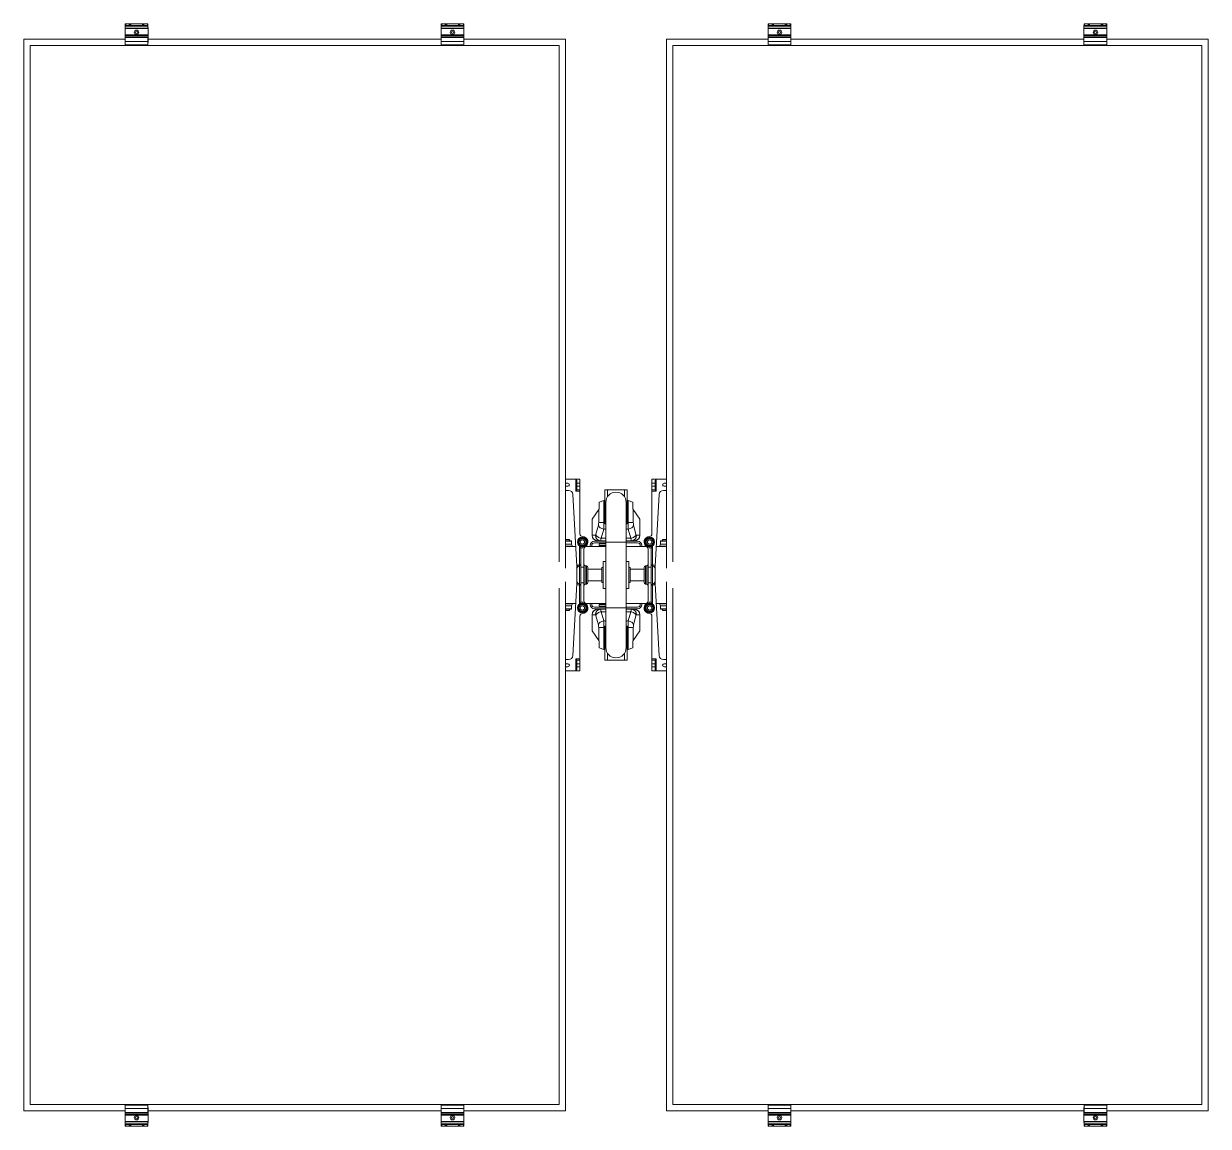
# Model space of a CAD drawing. Header units: feet. Extents: x -17 to 646, y -41 to 598.
# Drawn here: x 478.8 to 487.41, y 552.7 to 560.72 of the extents above; entities that cross this region are included whole.
import ezdxf

# ---------------------------------------------------------------- set-up
doc = ezdxf.new("R2010")
doc.units = ezdxf.units.FT
doc.header["$MEASUREMENT"] = 0

msp = doc.modelspace()

# ---------------------------------------------------------------- linework, layer by layer
at = {"color": 7, "linetype": 'Continuous', "lineweight": 15}
for p, q in [((479.53876, 560.56518), (479.53876, 560.70777)), ((479.70444, 560.70777), (479.53876, 560.70777)), ((479.70444, 560.70252), (479.53876, 560.70252)), ((479.70444, 560.68645), (479.53876, 560.68645)), ((479.53876, 560.68409), (479.70444, 560.68409)), ((479.54007, 560.72014), (479.54007, 560.70777)), ((479.70411, 560.72014), (479.54007, 560.72014)), ((479.57232, 560.70777), (479.57232, 560.72014)), ((479.67186, 560.70777), (479.67186, 560.72014)), ((479.70411, 560.70777), (479.70411, 560.72014)), ((479.70444, 560.68409), (479.70444, 560.70777)), ((479.70542, 560.69219), (479.70444, 560.69219)), ((479.70542, 560.5828), (479.70542, 560.69219)), ((481.83522, 560.56518), (481.83522, 560.70777)), ((482.0009, 560.70777), (481.83522, 560.70777)), ((482.0009, 560.70252), (481.83522, 560.70252)), ((482.0009, 560.68645), (481.83522, 560.68645)), ((481.83522, 560.68409), (482.0009, 560.68409)), ((481.83653, 560.72014), (481.83653, 560.70777)), ((482.00057, 560.72014), (481.83653, 560.72014)), ((481.86878, 560.70777), (481.86878, 560.72014)), ((481.96832, 560.70777), (481.96832, 560.72014)), ((482.00057, 560.70777), (482.00057, 560.72014)), ((482.0009, 560.68409), (482.0009, 560.70777)), ((482.00188, 560.69219), (482.0009, 560.69219)), ((482.00188, 560.5828), (482.00188, 560.69219)), ((484.21157, 560.56518), (484.21157, 560.70777)), ((484.37724, 560.70777), (484.21157, 560.70777)), ((484.37724, 560.70252), (484.21157, 560.70252)), ((484.37724, 560.68645), (484.21157, 560.68645)), ((484.21157, 560.68409), (484.37724, 560.68409)), ((484.21288, 560.72014), (484.21288, 560.70777)), ((484.37691, 560.72014), (484.21288, 560.72014)), ((484.24513, 560.70777), (484.24513, 560.72014)), ((484.34466, 560.70777), (484.34466, 560.72014)), ((484.37691, 560.70777), (484.37691, 560.72014)), ((484.37724, 560.68409), (484.37724, 560.70777)), ((484.37822, 560.69219), (484.37724, 560.69219)), ((484.37822, 560.5828), (484.37822, 560.69219)), ((486.50803, 560.56518), (486.50803, 560.70777)), ((486.6737, 560.70777), (486.50803, 560.70777)), ((486.6737, 560.70252), (486.50803, 560.70252)), ((486.6737, 560.68645), (486.50803, 560.68645)), ((486.50803, 560.68409), (486.6737, 560.68409)), ((486.50934, 560.72014), (486.50934, 560.70777)), ((486.67337, 560.72014), (486.50934, 560.72014)), ((486.54159, 560.70777), (486.54159, 560.72014)), ((486.64112, 560.70777), (486.64112, 560.72014)), ((486.67337, 560.70777), (486.67337, 560.72014)), ((486.6737, 560.68409), (486.6737, 560.70777)), ((486.67468, 560.69219), (486.6737, 560.69219)), ((486.67468, 560.5828), (486.67468, 560.69219)), ((479.53876, 560.60732), (478.80193, 560.60732)), ((478.80193, 560.60732), (478.80193, 552.81743)), ((479.70542, 560.63801), (479.53876, 560.63801)), ((479.70542, 560.63366), (479.53876, 560.63366)), ((479.53876, 560.62412), (479.70444, 560.62412)), ((479.53876, 560.62084), (479.70444, 560.62084)), ((479.53876, 560.59131), (479.70444, 560.59131)), ((479.70444, 560.56518), (479.70444, 560.62412)), ((479.70542, 560.5828), (479.70444, 560.5828)), ((481.83522, 560.60732), (479.70542, 560.60732)), ((482.00188, 560.63801), (481.83522, 560.63801)), ((482.00188, 560.63366), (481.83522, 560.63366)), ((481.83522, 560.62412), (482.0009, 560.62412)), ((481.83522, 560.62084), (482.0009, 560.62084)), ((481.83522, 560.59131), (482.0009, 560.59131)), ((482.0009, 560.56518), (482.0009, 560.62412)), ((482.00188, 560.5828), (482.0009, 560.5828)), ((482.73871, 560.60732), (482.00188, 560.60732)), ((482.73871, 556.76239), (482.73871, 560.60732)), ((483.47472, 560.60732), (483.47472, 556.76239)), ((484.21157, 560.60732), (483.47473, 560.60732)), ((483.47473, 560.60732), (483.47473, 556.76239)), ((484.37822, 560.63801), (484.21157, 560.63801)), ((484.37822, 560.63366), (484.21157, 560.63366)), ((484.21157, 560.62412), (484.37724, 560.62412)), ((484.21157, 560.62084), (484.37724, 560.62084)), ((484.21157, 560.59131), (484.37724, 560.59131)), ((484.37724, 560.56518), (484.37724, 560.62412)), ((484.37822, 560.5828), (484.37724, 560.5828)), ((486.50803, 560.60732), (484.37822, 560.60732)), ((486.67468, 560.63801), (486.50803, 560.63801)), ((486.67468, 560.63366), (486.50803, 560.63366)), ((486.50803, 560.62412), (486.6737, 560.62412)), ((486.50803, 560.62084), (486.6737, 560.62084)), ((486.50803, 560.59131), (486.6737, 560.59131)), ((486.6737, 560.56518), (486.6737, 560.62412)), ((486.67468, 560.5828), (486.6737, 560.5828)), ((487.41152, 560.60732), (486.67468, 560.60732)), ((487.41152, 552.81743), (487.41152, 560.60732)), ((478.84786, 560.56139), (482.69279, 560.56139)), ((478.84786, 552.86336), (478.84786, 560.56139)), ((479.53876, 560.5667), (479.70444, 560.5667)), ((479.53876, 560.56531), (479.70444, 560.56531)), ((479.53876, 560.56518), (479.70444, 560.56518)), ((481.83522, 560.5667), (482.0009, 560.5667)), ((481.83522, 560.56531), (482.0009, 560.56531)), ((481.83522, 560.56518), (482.0009, 560.56518)), ((482.69279, 560.56139), (482.69279, 556.80832)), ((483.52064, 556.80832), (483.52064, 560.56139)), ((483.52066, 560.56139), (487.36559, 560.56139)), ((483.52066, 556.80832), (483.52066, 560.56139)), ((484.21157, 560.5667), (484.37724, 560.5667)), ((484.21157, 560.56531), (484.37724, 560.56531)), ((484.21157, 560.56518), (484.37724, 560.56518)), ((486.50803, 560.5667), (486.6737, 560.5667)), ((486.50803, 560.56531), (486.6737, 560.56531)), ((486.50803, 560.56518), (486.6737, 560.56518)), ((487.36559, 560.56139), (487.36559, 552.86336)), ((482.84508, 557.40952), (482.73871, 557.40952)), ((482.81555, 557.32174), (482.81555, 557.40952)), ((482.82212, 557.3357), (482.82212, 557.40131)), ((482.84508, 557.40952), (482.84508, 557.01169)), ((483.47473, 557.40952), (483.36835, 557.40952)), ((483.36835, 557.01169), (483.36835, 557.40952)), ((483.39131, 557.40131), (483.39131, 557.3357)), ((483.39787, 557.40952), (483.39787, 557.32174)), ((482.73871, 557.37999), (482.7565, 557.37999)), ((482.7565, 557.35702), (482.73871, 557.35702)), ((482.761, 557.3275), (482.73871, 557.3275)), ((482.84508, 557.32174), (482.81555, 557.32174)), ((482.82141, 557.33199), (482.84508, 557.33199)), ((482.82212, 557.37875), (482.84508, 557.37875)), ((482.84508, 557.35826), (482.82212, 557.35826)), ((483.0247, 557.33078), (483.18873, 557.33078)), ((483.0247, 557.33078), (483.0247, 557.08619)), ((483.12312, 557.31253), (483.12312, 557.31258)), ((483.18873, 557.33078), (483.18873, 557.08619)), ((483.36835, 557.37875), (483.39131, 557.37875)), ((483.39131, 557.35826), (483.36835, 557.35826)), ((483.36835, 557.33199), (483.39202, 557.33199)), ((483.39787, 557.32174), (483.36835, 557.32174)), ((483.45243, 557.3275), (483.47473, 557.3275)), ((483.45692, 557.37999), (483.47473, 557.37999)), ((483.47473, 557.35702), (483.45692, 557.35702)), ((482.821, 556.77654), (482.79376, 557.29641)), ((482.9853, 557.24113), (483.01939, 557.25329)), ((482.9853, 557.19201), (482.9853, 557.24113)), ((483.01939, 557.25329), (483.0247, 557.25519)), ((483.01939, 557.25329), (483.01939, 557.09444)), ((483.0329, 557.24056), (483.0329, 556.18419)), ((483.18053, 556.18419), (483.18053, 557.24056)), ((483.18873, 557.25519), (483.19404, 557.25329)), ((483.18873, 557.25519), (483.19404, 557.25329)), ((483.19404, 557.09444), (483.19404, 557.25329)), ((483.19404, 557.25329), (483.22813, 557.24113)), ((483.22813, 557.24113), (483.22813, 557.19201)), ((483.39242, 556.77654), (483.41967, 557.29641)), ((482.98116, 557.18826), (482.93398, 557.11834)), ((482.98116, 557.09444), (482.98116, 557.18826)), ((483.23227, 557.18826), (483.23227, 557.09444)), ((483.27945, 557.11834), (483.23227, 557.18826)), ((482.93284, 557.11492), (482.93284, 557.00107)), ((482.93398, 557.11834), (482.93398, 557.00107)), ((482.96136, 557.0081), (482.9791, 557.07522)), ((483.01939, 557.09444), (482.98116, 557.09444)), ((483.01733, 557.0464), (482.99959, 556.97928)), ((483.0329, 557.08473), (483.02497, 557.08473)), ((483.18845, 557.08473), (483.18053, 557.08473)), ((483.19404, 557.09444), (483.23227, 557.09444)), ((483.21384, 556.97928), (483.19609, 557.0464)), ((483.23432, 557.07522), (483.25207, 557.0081)), ((483.27945, 557.11834), (483.27945, 557.00107)), ((483.28059, 557.11492), (483.28059, 557.00107)), ((482.76963, 556.97119), (482.73871, 556.97119)), ((482.78132, 556.96028), (482.73871, 556.96028)), ((482.76963, 556.96028), (482.76963, 556.97119)), ((482.78262, 556.93553), (482.78262, 556.95898)), ((482.93284, 557.00107), (482.95697, 557.00107)), ((483.0329, 556.95843), (482.95088, 556.95843)), ((483.0329, 556.96171), (482.97221, 556.96171)), ((483.00731, 556.96171), (483.00731, 556.95843)), ((483.00732, 556.96171), (483.00732, 556.95843)), ((483.24122, 556.96171), (483.18053, 556.96171)), ((483.26254, 556.95843), (483.18053, 556.95843)), ((483.25646, 557.00107), (483.28059, 557.00107)), ((483.4308, 556.95898), (483.4308, 556.93553)), ((483.47473, 556.96028), (483.4321, 556.96028)), ((483.4438, 556.97119), (483.4438, 556.96028)), ((483.47473, 556.97119), (483.4438, 556.97119)), ((482.78262, 556.93553), (482.73871, 556.93553)), ((482.81345, 556.9207), (482.73871, 556.9207)), ((482.78987, 556.92264), (482.78262, 556.93553)), ((482.84098, 556.78695), (482.84098, 556.91855)), ((482.87565, 556.9091), (482.84805, 556.9091)), ((482.85082, 556.52535), (482.85082, 556.8994)), ((482.87379, 556.90074), (482.87379, 556.52401)), ((482.88479, 556.91855), (482.88322, 556.91755)), ((483.0329, 556.9207), (482.88768, 556.9207)), ((482.91808, 556.92562), (482.91808, 556.9207)), ((482.93054, 556.9207), (482.93054, 556.92627)), ((482.95023, 556.94596), (483.0329, 556.94596)), ((483.0329, 556.93912), (482.98451, 556.93912)), ((483.0329, 556.92803), (482.98451, 556.92803)), ((483.00731, 556.94596), (483.00731, 556.93912)), ((483.00732, 556.94596), (483.00732, 556.93912)), ((483.18053, 556.94596), (483.2632, 556.94596)), ((483.32575, 556.9207), (483.18053, 556.9207)), ((483.28288, 556.92627), (483.28288, 556.9207)), ((483.29535, 556.9207), (483.29535, 556.92562)), ((483.3302, 556.91755), (483.32864, 556.91855)), ((483.3302, 556.91755), (483.32864, 556.91855)), ((483.36537, 556.9091), (483.33778, 556.9091)), ((483.33964, 556.52401), (483.33964, 556.90074)), ((483.3626, 556.8994), (483.3626, 556.52535)), ((483.37245, 556.91855), (483.37245, 556.78695)), ((483.47473, 556.9207), (483.39998, 556.9207)), ((483.4308, 556.93553), (483.42355, 556.92264)), ((483.4308, 556.93553), (483.42355, 556.92264)), ((483.47473, 556.93553), (483.4308, 556.93553)), ((483.0329, 556.8108), (483.01321, 556.8108)), ((483.01321, 556.8108), (483.01321, 556.61396)), ((483.20021, 556.8108), (483.18053, 556.8108)), ((483.20021, 556.8108), (483.20021, 556.61396)), ((482.82212, 556.75485), (482.82209, 556.75571)), ((482.82212, 556.66947), (482.82212, 556.75528)), ((482.85082, 556.76911), (482.87379, 556.76911)), ((482.89265, 556.77799), (482.88363, 556.77799)), ((482.90249, 556.76815), (482.90249, 556.6566)), ((483.00337, 556.75404), (482.90249, 556.75404)), ((483.01321, 556.76651), (483.00337, 556.76651)), ((483.00337, 556.76651), (483.00337, 556.65824)), ((483.21005, 556.76651), (483.20021, 556.76651)), ((483.21005, 556.76651), (483.21005, 556.65824)), ((483.31093, 556.75404), (483.21005, 556.75404)), ((483.31093, 556.6566), (483.31093, 556.76815)), ((483.3298, 556.77799), (483.32078, 556.77799)), ((483.3626, 556.76911), (483.33964, 556.76911)), ((483.39131, 556.75528), (483.39131, 556.66947)), ((482.69279, 556.61643), (482.69279, 552.86336)), ((482.73871, 552.81743), (482.73871, 556.66236)), ((482.821, 556.64821), (482.79376, 556.12834)), ((482.84098, 556.5062), (482.84098, 556.6378)), ((482.85082, 556.65565), (482.87379, 556.65565)), ((482.88363, 556.64676), (482.89265, 556.64676)), ((482.90249, 556.67071), (483.00337, 556.67071)), ((483.00337, 556.65824), (483.01321, 556.65824)), ((483.0329, 556.61396), (483.01321, 556.61396)), ((483.20021, 556.61396), (483.18053, 556.61396)), ((483.20021, 556.65824), (483.21005, 556.65824)), ((483.21005, 556.67071), (483.31093, 556.67071)), ((483.32078, 556.64676), (483.3298, 556.64676)), ((483.3626, 556.65565), (483.33964, 556.65565)), ((483.37245, 556.6378), (483.37245, 556.5062)), ((483.39131, 556.6699), (483.39133, 556.66904)), ((483.39242, 556.64821), (483.41967, 556.12834)), ((483.47472, 556.66236), (483.47472, 552.81743)), ((483.47473, 556.66236), (483.47473, 552.81743)), ((483.52064, 552.86336), (483.52064, 556.61643)), ((483.52066, 552.86336), (483.52066, 556.61643)), ((482.73871, 556.50405), (482.81345, 556.50405)), ((482.73871, 556.48922), (482.78262, 556.48922)), ((482.73871, 556.46447), (482.78132, 556.46447)), ((482.73871, 556.45356), (482.76963, 556.45356)), ((482.76963, 556.45356), (482.76963, 556.46447)), ((482.78262, 556.48922), (482.78987, 556.50211)), ((482.78262, 556.46577), (482.78262, 556.48922)), ((482.84805, 556.51565), (482.87565, 556.51565)), ((482.88322, 556.5072), (482.88479, 556.5062)), ((482.88768, 556.50405), (483.0329, 556.50405)), ((482.91808, 556.50405), (482.91808, 556.49913)), ((482.93054, 556.49848), (482.93054, 556.50405)), ((483.0329, 556.47879), (482.95023, 556.47879)), ((482.95088, 556.46633), (483.0329, 556.46633)), ((482.97221, 556.46305), (483.0329, 556.46305)), ((482.98451, 556.49672), (483.0329, 556.49672)), ((482.98451, 556.48563), (483.0329, 556.48563)), ((482.99959, 556.44548), (483.01733, 556.37835)), ((483.00731, 556.48563), (483.00731, 556.47879)), ((483.00731, 556.46633), (483.00731, 556.46305)), ((483.00732, 556.48563), (483.00732, 556.47879)), ((483.00732, 556.46633), (483.00732, 556.46305)), ((483.18053, 556.50405), (483.32575, 556.50405)), ((483.2632, 556.47879), (483.18053, 556.47879)), ((483.18053, 556.46633), (483.26254, 556.46633)), ((483.18053, 556.46305), (483.24122, 556.46305)), ((483.19609, 556.37835), (483.21384, 556.44548)), ((483.28288, 556.50405), (483.28288, 556.49848)), ((483.29535, 556.49913), (483.29535, 556.50405)), ((483.32864, 556.5062), (483.3302, 556.5072)), ((483.32864, 556.5062), (483.3302, 556.5072)), ((483.33778, 556.51565), (483.36537, 556.51565)), ((483.39998, 556.50405), (483.47473, 556.50405)), ((483.42355, 556.50211), (483.4308, 556.48922)), ((483.4308, 556.48922), (483.4308, 556.46577)), ((483.4308, 556.48922), (483.47473, 556.48922)), ((483.4321, 556.46447), (483.47473, 556.46447)), ((483.4438, 556.46447), (483.4438, 556.45356)), ((483.4438, 556.45356), (483.47473, 556.45356)), ((482.84508, 556.41307), (482.84508, 556.01524)), ((482.95697, 556.42368), (482.93284, 556.42368)), ((482.93284, 556.30983), (482.93284, 556.42368)), ((482.93398, 556.30641), (482.93398, 556.42368)), ((482.9791, 556.34953), (482.96136, 556.41665)), ((483.25207, 556.41665), (483.23432, 556.34953)), ((483.28059, 556.42368), (483.25646, 556.42368)), ((483.27945, 556.30641), (483.27945, 556.42368)), ((483.28059, 556.30983), (483.28059, 556.42368)), ((483.36835, 556.01524), (483.36835, 556.41307)), ((482.93398, 556.30641), (482.98116, 556.23649)), ((482.98116, 556.23649), (482.98116, 556.33031)), ((483.01939, 556.33031), (482.98116, 556.33031)), ((483.01939, 556.33031), (483.01939, 556.17146)), ((483.0247, 556.09397), (483.0247, 556.33856)), ((483.02497, 556.34002), (483.0329, 556.34002)), ((483.18053, 556.34002), (483.18845, 556.34002)), ((483.18873, 556.09397), (483.18873, 556.33856)), ((483.19404, 556.17146), (483.19404, 556.33031)), ((483.19404, 556.33031), (483.23227, 556.33031)), ((483.23227, 556.33031), (483.23227, 556.23649)), ((483.23227, 556.23649), (483.27945, 556.30641)), ((482.9853, 556.18362), (482.9853, 556.23274)), ((483.01939, 556.17146), (482.9853, 556.18362)), ((483.22813, 556.18362), (483.19404, 556.17146)), ((483.22813, 556.23274), (483.22813, 556.18362)), ((482.761, 556.09725), (482.73871, 556.09725)), ((482.81555, 556.01524), (482.81555, 556.10301)), ((482.81555, 556.10301), (482.84508, 556.10301)), ((483.0247, 556.16957), (483.01939, 556.17146)), ((483.0247, 556.16957), (483.01939, 556.17146)), ((483.18873, 556.09397), (483.0247, 556.09397)), ((483.09031, 556.11222), (483.09031, 556.11217)), ((483.19404, 556.17146), (483.18873, 556.16957)), ((483.19404, 556.17146), (483.18873, 556.16957)), ((483.36835, 556.10301), (483.39787, 556.10301)), ((483.39787, 556.10301), (483.39787, 556.01524)), ((483.45243, 556.09725), (483.47473, 556.09725)), ((482.73871, 556.06773), (482.7565, 556.06773)), ((482.7565, 556.04476), (482.73871, 556.04476)), ((482.84508, 556.01524), (482.73871, 556.01524)), ((482.84508, 556.09276), (482.82141, 556.09276)), ((482.82212, 556.02344), (482.82212, 556.08905)), ((482.82212, 556.06649), (482.84508, 556.06649)), ((482.84508, 556.046), (482.82212, 556.046)), ((483.39202, 556.09276), (483.36835, 556.09276)), ((483.36835, 556.06649), (483.39131, 556.06649)), ((483.39131, 556.046), (483.36835, 556.046)), ((483.47473, 556.01524), (483.36835, 556.01524)), ((483.39131, 556.08905), (483.39131, 556.02344)), ((483.45692, 556.06773), (483.47473, 556.06773)), ((483.47473, 556.04476), (483.45692, 556.04476)), ((482.69279, 552.86336), (478.84786, 552.86336)), ((479.53876, 552.84195), (479.53925, 552.84195)), ((479.53876, 552.84195), (479.53876, 552.73256)), ((479.70493, 552.85957), (479.53925, 552.85957)), ((479.53925, 552.85957), (479.53925, 552.80064)), ((479.70493, 552.85944), (479.53925, 552.85944)), ((479.70493, 552.85805), (479.53925, 552.85805)), ((479.70493, 552.83344), (479.53925, 552.83344)), ((479.70493, 552.85957), (479.70493, 552.80064)), ((479.70493, 552.84195), (479.70542, 552.84195)), ((479.70542, 552.84195), (479.70542, 552.73256)), ((481.83522, 552.84195), (481.83571, 552.84195)), ((481.83522, 552.84195), (481.83522, 552.73256)), ((482.00139, 552.85957), (481.83571, 552.85957)), ((481.83571, 552.85957), (481.83571, 552.80064)), ((482.00139, 552.85944), (481.83571, 552.85944)), ((482.00139, 552.85805), (481.83571, 552.85805)), ((482.00139, 552.83344), (481.83571, 552.83344)), ((482.00139, 552.85957), (482.00139, 552.80064)), ((482.00139, 552.84195), (482.00188, 552.84195)), ((482.00188, 552.84195), (482.00188, 552.73256)), ((487.36559, 552.86336), (483.52066, 552.86336)), ((484.21157, 552.84195), (484.21206, 552.84195)), ((484.21157, 552.84195), (484.21157, 552.73256)), ((484.37773, 552.85957), (484.21206, 552.85957)), ((484.21206, 552.85957), (484.21206, 552.80064)), ((484.37773, 552.85944), (484.21206, 552.85944)), ((484.37773, 552.85805), (484.21206, 552.85805)), ((484.37773, 552.83344), (484.21206, 552.83344)), ((484.37773, 552.85957), (484.37773, 552.80064)), ((484.37773, 552.84195), (484.37822, 552.84195)), ((484.37822, 552.84195), (484.37822, 552.73256)), ((486.50803, 552.84195), (486.50852, 552.84195)), ((486.50803, 552.84195), (486.50803, 552.73256)), ((486.67419, 552.85957), (486.50852, 552.85957)), ((486.50852, 552.85957), (486.50852, 552.80064)), ((486.67419, 552.85944), (486.50852, 552.85944)), ((486.67419, 552.85805), (486.50852, 552.85805)), ((486.67419, 552.83344), (486.50852, 552.83344)), ((486.67419, 552.85957), (486.67419, 552.80064)), ((486.67419, 552.84195), (486.67468, 552.84195)), ((486.67468, 552.84195), (486.67468, 552.73256)), ((478.80193, 552.81743), (479.53876, 552.81743)), ((479.53876, 552.79109), (479.70542, 552.79109)), ((479.53876, 552.78674), (479.70542, 552.78674)), ((479.70493, 552.80392), (479.53925, 552.80392)), ((479.70493, 552.80064), (479.53925, 552.80064)), ((479.70493, 552.74067), (479.53925, 552.74067)), ((479.53925, 552.74067), (479.53925, 552.71698)), ((479.53925, 552.7383), (479.70493, 552.7383)), ((479.70493, 552.74067), (479.70493, 552.71698)), ((479.70542, 552.81743), (481.83522, 552.81743)), ((481.83522, 552.79109), (482.00188, 552.79109)), ((481.83522, 552.78674), (482.00188, 552.78674)), ((482.00139, 552.80392), (481.83571, 552.80392)), ((482.00139, 552.80064), (481.83571, 552.80064)), ((482.00139, 552.74067), (481.83571, 552.74067)), ((481.83571, 552.74067), (481.83571, 552.71698)), ((481.83571, 552.7383), (482.00139, 552.7383)), ((482.00139, 552.74067), (482.00139, 552.71698)), ((482.00188, 552.81743), (482.73871, 552.81743)), ((483.47473, 552.81743), (484.21157, 552.81743)), ((484.21157, 552.79109), (484.37822, 552.79109)), ((484.21157, 552.78674), (484.37822, 552.78674)), ((484.37773, 552.80392), (484.21206, 552.80392)), ((484.37773, 552.80064), (484.21206, 552.80064)), ((484.37773, 552.74067), (484.21206, 552.74067)), ((484.21206, 552.74067), (484.21206, 552.71698)), ((484.21206, 552.7383), (484.37773, 552.7383)), ((484.37773, 552.74067), (484.37773, 552.71698)), ((484.37822, 552.81743), (486.50803, 552.81743)), ((486.50803, 552.79109), (486.67468, 552.79109)), ((486.50803, 552.78674), (486.67468, 552.78674)), ((486.67419, 552.80392), (486.50852, 552.80392)), ((486.67419, 552.80064), (486.50852, 552.80064)), ((486.67419, 552.74067), (486.50852, 552.74067)), ((486.50852, 552.74067), (486.50852, 552.71698)), ((486.50852, 552.7383), (486.67419, 552.7383)), ((486.67419, 552.74067), (486.67419, 552.71698)), ((486.67468, 552.81743), (487.41152, 552.81743)), ((479.53876, 552.73256), (479.53925, 552.73256)), ((479.53925, 552.72223), (479.70493, 552.72223)), ((479.53925, 552.71698), (479.70493, 552.71698)), ((479.54007, 552.71698), (479.54007, 552.70461)), ((479.70411, 552.70461), (479.54007, 552.70461)), ((479.57232, 552.70461), (479.57232, 552.71698)), ((479.67186, 552.70461), (479.67186, 552.71698)), ((479.70411, 552.70461), (479.70411, 552.71698)), ((479.70493, 552.73256), (479.70542, 552.73256)), ((481.83522, 552.73256), (481.83571, 552.73256)), ((481.83571, 552.72223), (482.00139, 552.72223)), ((481.83571, 552.71698), (482.00139, 552.71698)), ((481.83653, 552.71698), (481.83653, 552.70461)), ((482.00057, 552.70461), (481.83653, 552.70461)), ((481.86878, 552.70461), (481.86878, 552.71698)), ((481.96832, 552.70461), (481.96832, 552.71698)), ((482.00057, 552.70461), (482.00057, 552.71698)), ((482.00139, 552.73256), (482.00188, 552.73256)), ((484.21157, 552.73256), (484.21206, 552.73256)), ((484.21206, 552.72223), (484.37773, 552.72223)), ((484.21206, 552.71698), (484.37773, 552.71698)), ((484.21288, 552.71698), (484.21288, 552.70461)), ((484.37691, 552.70461), (484.21288, 552.70461)), ((484.24513, 552.70461), (484.24513, 552.71698)), ((484.34466, 552.70461), (484.34466, 552.71698)), ((484.37691, 552.70461), (484.37691, 552.71698)), ((484.37773, 552.73256), (484.37822, 552.73256)), ((486.50803, 552.73256), (486.50852, 552.73256)), ((486.50852, 552.72223), (486.67419, 552.72223)), ((486.50852, 552.71698), (486.67419, 552.71698)), ((486.50934, 552.71698), (486.50934, 552.70461)), ((486.67337, 552.70461), (486.50934, 552.70461)), ((486.54159, 552.70461), (486.54159, 552.71698)), ((486.64112, 552.70461), (486.64112, 552.71698)), ((486.67337, 552.70461), (486.67337, 552.71698)), ((486.67419, 552.73256), (486.67468, 552.73256))]:
    msp.add_line(p, q, dxfattribs=at)
at = {"color": 8, "linetype": 'Continuous', "lineweight": 15}
for p, q in [((479.54326, 560.70777), (479.54326, 560.72014)), ((479.56806, 560.70777), (479.56806, 560.72014)), ((479.57977, 560.70777), (479.57977, 560.72014)), ((479.66441, 560.70777), (479.66441, 560.72014)), ((479.67612, 560.70777), (479.67612, 560.72014)), ((479.70093, 560.70777), (479.70093, 560.72014)), ((481.83972, 560.70777), (481.83972, 560.72014)), ((481.86452, 560.70777), (481.86452, 560.72014)), ((481.87623, 560.70777), (481.87623, 560.72014)), ((481.96087, 560.70777), (481.96087, 560.72014)), ((481.97258, 560.70777), (481.97258, 560.72014)), ((481.99738, 560.70777), (481.99738, 560.72014)), ((484.21606, 560.70777), (484.21606, 560.72014)), ((484.24086, 560.70777), (484.24086, 560.72014)), ((484.25257, 560.70777), (484.25257, 560.72014)), ((484.33721, 560.70777), (484.33721, 560.72014)), ((484.34893, 560.70777), (484.34893, 560.72014)), ((484.37373, 560.70777), (484.37373, 560.72014)), ((486.51252, 560.70777), (486.51252, 560.72014)), ((486.53732, 560.70777), (486.53732, 560.72014)), ((486.54903, 560.70777), (486.54903, 560.72014)), ((486.63367, 560.70777), (486.63367, 560.72014)), ((486.64539, 560.70777), (486.64539, 560.72014)), ((486.67019, 560.70777), (486.67019, 560.72014)), ((479.70542, 560.60659), (479.70444, 560.60659)), ((482.00188, 560.60659), (482.0009, 560.60659)), ((484.37822, 560.60659), (484.37724, 560.60659)), ((486.67468, 560.60659), (486.6737, 560.60659)), ((483.04438, 557.33078), (483.04438, 557.2801)), ((483.16905, 557.33078), (483.16905, 557.2801)), ((483.0329, 557.0464), (483.01733, 557.0464)), ((483.01939, 557.09444), (483.0247, 557.09444)), ((483.19609, 557.0464), (483.18053, 557.0464)), ((483.18873, 557.09444), (483.19404, 557.09444)), ((482.78262, 556.95898), (482.73871, 556.95898)), ((482.99959, 556.97928), (483.0329, 556.97928)), ((483.18053, 556.97928), (483.21384, 556.97928)), ((483.47473, 556.95898), (483.4308, 556.95898)), ((482.78987, 556.92264), (482.73871, 556.92264)), ((482.84098, 556.91855), (482.85123, 556.91855)), ((482.87338, 556.91855), (482.88479, 556.91855)), ((483.0329, 556.95022), (483.18053, 556.95022)), ((483.32864, 556.91855), (483.34005, 556.91855)), ((483.3622, 556.91855), (483.37245, 556.91855)), ((483.47473, 556.92264), (483.42355, 556.92264)), ((482.84211, 556.77805), (482.84098, 556.78695)), ((482.85078, 556.78695), (482.84098, 556.78695)), ((483.37245, 556.78695), (483.36264, 556.78695)), ((483.37245, 556.78695), (483.37131, 556.77805)), ((482.84221, 556.77807), (482.84221, 556.64669)), ((482.88363, 556.77799), (482.88363, 556.64676)), ((482.89265, 556.64676), (482.89265, 556.77799)), ((483.32078, 556.77799), (483.32078, 556.64676)), ((483.3298, 556.64676), (483.3298, 556.77799)), ((483.37122, 556.64669), (483.37122, 556.77807)), ((482.84098, 556.6378), (482.84211, 556.6467)), ((482.84098, 556.6378), (482.85078, 556.6378)), ((483.36264, 556.6378), (483.37245, 556.6378)), ((483.37131, 556.6467), (483.37245, 556.6378)), ((482.73871, 556.50211), (482.78987, 556.50211)), ((482.73871, 556.46577), (482.78262, 556.46577)), ((482.85123, 556.5062), (482.84098, 556.5062)), ((482.88479, 556.5062), (482.87338, 556.5062)), ((483.0329, 556.44548), (482.99959, 556.44548)), ((483.0329, 556.47453), (483.18053, 556.47453)), ((483.21384, 556.44548), (483.18053, 556.44548)), ((483.34005, 556.5062), (483.32864, 556.5062)), ((483.37245, 556.5062), (483.3622, 556.5062)), ((483.42355, 556.50211), (483.47473, 556.50211)), ((483.4308, 556.46577), (483.47473, 556.46577)), ((483.01733, 556.37835), (483.0329, 556.37835)), ((483.18053, 556.37835), (483.19609, 556.37835)), ((483.0247, 556.33031), (483.01939, 556.33031)), ((483.19404, 556.33031), (483.18873, 556.33031)), ((483.04438, 556.09397), (483.04438, 556.14465)), ((483.16905, 556.09397), (483.16905, 556.14465)), ((479.53876, 552.81816), (479.53925, 552.81816)), ((479.70493, 552.81816), (479.70542, 552.81816)), ((481.83522, 552.81816), (481.83571, 552.81816)), ((482.00139, 552.81816), (482.00188, 552.81816)), ((484.21157, 552.81816), (484.21206, 552.81816)), ((484.37773, 552.81816), (484.37822, 552.81816)), ((486.50803, 552.81816), (486.50852, 552.81816)), ((486.67419, 552.81816), (486.67468, 552.81816)), ((479.54326, 552.70461), (479.54326, 552.71698)), ((479.56806, 552.70461), (479.56806, 552.71698)), ((479.57977, 552.70461), (479.57977, 552.71698)), ((479.66441, 552.70461), (479.66441, 552.71698)), ((479.67612, 552.70461), (479.67612, 552.71698)), ((479.70093, 552.70461), (479.70093, 552.71698)), ((481.83972, 552.70461), (481.83972, 552.71698)), ((481.86452, 552.70461), (481.86452, 552.71698)), ((481.87623, 552.70461), (481.87623, 552.71698)), ((481.96087, 552.70461), (481.96087, 552.71698)), ((481.97258, 552.70461), (481.97258, 552.71698)), ((481.99738, 552.70461), (481.99738, 552.71698)), ((484.21606, 552.70461), (484.21606, 552.71698)), ((484.24086, 552.70461), (484.24086, 552.71698)), ((484.25257, 552.70461), (484.25257, 552.71698)), ((484.33721, 552.70461), (484.33721, 552.71698)), ((484.34893, 552.70461), (484.34893, 552.71698)), ((484.37373, 552.70461), (484.37373, 552.71698)), ((486.51252, 552.70461), (486.51252, 552.71698)), ((486.53732, 552.70461), (486.53732, 552.71698)), ((486.54903, 552.70461), (486.54903, 552.71698)), ((486.63367, 552.70461), (486.63367, 552.71698)), ((486.64539, 552.70461), (486.64539, 552.71698)), ((486.67019, 552.70461), (486.67019, 552.71698))]:
    msp.add_line(p, q, dxfattribs=at)
at = {"color": 7, "linetype": 'Continuous', "lineweight": 15, "flags": 128}
for points in [[(483.01733, 557.0464), (483.01055, 557.04767), (483.00398, 557.0498), (482.99782, 557.05271), (482.99226, 557.05632), (482.98748, 557.06051), (482.98362, 557.06515), (482.98079, 557.07011), (482.9791, 557.07522)], [(483.19609, 557.0464), (483.20288, 557.04767), (483.20945, 557.0498), (483.21561, 557.05271), (483.22117, 557.05632), (483.22595, 557.06051), (483.22981, 557.06515), (483.23263, 557.07011), (483.23432, 557.07522)], [(482.99959, 556.97928), (482.99281, 556.98055), (482.98624, 556.98268), (482.98008, 556.98559), (482.97452, 556.9892), (482.96974, 556.99339), (482.96587, 556.99803), (482.96305, 557.00299), (482.96136, 557.0081)], [(483.21384, 556.97928), (483.22062, 556.98055), (483.22719, 556.98268), (483.23335, 556.98559), (483.23891, 556.9892), (483.24369, 556.99339), (483.24755, 556.99803), (483.25037, 557.00299), (483.25207, 557.0081)], [(482.99959, 556.44548), (482.99281, 556.4442), (482.98624, 556.44207), (482.98008, 556.43916), (482.97452, 556.43555), (482.96974, 556.43136), (482.96587, 556.42672), (482.96305, 556.42176), (482.96136, 556.41665)], [(483.21384, 556.44548), (483.22062, 556.4442), (483.22719, 556.44207), (483.23335, 556.43916), (483.23891, 556.43555), (483.24369, 556.43136), (483.24755, 556.42672), (483.25037, 556.42176), (483.25207, 556.41665)], [(483.01733, 556.37835), (483.01055, 556.37708), (483.00398, 556.37495), (482.99782, 556.37204), (482.99226, 556.36843), (482.98748, 556.36424), (482.98362, 556.3596), (482.98079, 556.35464), (482.9791, 556.34953)], [(483.19609, 556.37835), (483.20288, 556.37708), (483.20945, 556.37495), (483.21561, 556.37204), (483.22117, 556.36843), (483.22595, 556.36424), (483.22981, 556.3596), (483.23263, 556.35464), (483.23432, 556.34953)]]:
    msp.add_lwpolyline(points, dxfattribs=at)
at = {"color": 7, "linetype": 'Continuous', "lineweight": 15}
for centre, radius in [((479.62209, 560.65774), 0.01619), ((479.62209, 560.65774), 0.01614), ((479.62209, 560.65774), 0.0082), ((481.91855, 560.65774), 0.01619), ((481.91855, 560.65774), 0.01614), ((481.91855, 560.65774), 0.0082), ((484.29489, 560.65774), 0.01619), ((484.29489, 560.65774), 0.01614), ((484.29489, 560.65774), 0.0082), ((486.59135, 560.65774), 0.01619), ((486.59135, 560.65774), 0.01614), ((486.59135, 560.65774), 0.0082), ((482.8623, 556.95186), 0.0351), ((482.8623, 556.95186), 0.02625), ((482.8623, 556.95186), 0.0164), ((483.35112, 556.95186), 0.0351), ((483.35112, 556.95186), 0.02625), ((483.35112, 556.95186), 0.0164), ((482.8623, 556.47289), 0.0351), ((482.8623, 556.47289), 0.02625), ((482.8623, 556.47289), 0.0164), ((483.35112, 556.47289), 0.0351), ((483.35112, 556.47289), 0.02625), ((483.35112, 556.47289), 0.0164), ((479.62209, 552.76701), 0.01619), ((479.62209, 552.76701), 0.01614), ((479.62209, 552.76701), 0.0082), ((481.91855, 552.76701), 0.01619), ((481.91855, 552.76701), 0.01614), ((481.91855, 552.76701), 0.0082), ((484.29489, 552.76701), 0.01619), ((484.29489, 552.76701), 0.01614), ((484.29489, 552.76701), 0.0082), ((486.59135, 552.76701), 0.01619), ((486.59135, 552.76701), 0.01614), ((486.59135, 552.76701), 0.0082)]:
    msp.add_circle(centre, radius, dxfattribs=at)
for centre, radius, start, end in [((482.7565, 557.36851), 0.01148, 270, 90), ((482.761, 557.29469), 0.03281, 3, 90), ((483.10671, 557.24056), 0.07381, 0, 180), ((483.45243, 557.29469), 0.03281, 90, 177), ((483.45692, 557.36851), 0.01148, 90, 270), ((482.78132, 556.95898), 0.0013, 0, 90), ((482.8623, 556.95186), 0.0292, 126.096806, 174.39508), ((482.86476, 557.01169), 0.01968, 180, 267.644716), ((482.8623, 556.95186), 0.0292, 64.315631, 114.663819), ((482.8623, 556.95186), 0.04019, 304.019959, 87.644716), ((482.8623, 556.95186), 0.0292, 6.434328, 53.526525), ((482.95088, 556.92562), 0.03281, 90, 180), ((482.97221, 557.00107), 0.03937, 180, 270), ((482.97281, 557.00054), 0.03883, 179.206342, 269.112667), ((482.9958, 557.00054), 0.03883, 179.206342, 269.112667), ((483.21763, 557.00054), 0.03883, 270.887333, 0.793658), ((483.24122, 557.00107), 0.03937, 270, 0), ((483.24062, 557.00054), 0.03883, 270.887333, 0.793658), ((483.26254, 556.92562), 0.03281, 0, 90), ((483.35112, 556.95186), 0.04019, 92.355284, 235.980041), ((483.35112, 556.95186), 0.0292, 126.096806, 174.39508), ((483.35112, 556.95186), 0.0292, 64.315631, 114.663819), ((483.34866, 557.01169), 0.01968, 272.355284, 0), ((483.35112, 556.95186), 0.0292, 6.434328, 53.526525), ((483.4321, 556.95898), 0.0013, 90, 180), ((482.78874, 556.922), 0.0013, 270, 29.342741), ((482.8623, 556.95186), 0.0292, 186.17336, 233.650516), ((482.8623, 556.95186), 0.0292, 244.849577, 294.237949), ((482.89347, 556.90074), 0.01968, 154.880495, 180), ((482.8623, 556.95186), 0.0292, 305.745003, 355.399156), ((482.95023, 556.92627), 0.01968, 90, 180), ((483.0034, 556.93357), 0.01968, 163.640298, 196.359702), ((483.00341, 556.93357), 0.01968, 163.640298, 196.359702), ((482.98451, 556.91491), 0.01312, 26.183663, 90), ((482.98452, 556.91491), 0.01312, 26.183663, 90), ((483.2632, 556.92627), 0.01968, 0, 90), ((483.35112, 556.95186), 0.0292, 186.17336, 233.650516), ((483.31996, 556.90074), 0.01968, 0, 25.119505), ((483.35112, 556.95186), 0.0292, 244.849577, 294.237949), ((483.35112, 556.95186), 0.0292, 305.745003, 355.399156), ((483.42469, 556.922), 0.0013, 150.657259, 270), ((482.84098, 556.78783), 0.00984, 277.180756, 0), ((482.88363, 556.78783), 0.00984, 180, 270), ((483.3298, 556.78783), 0.00984, 270, 0), ((483.37245, 556.78783), 0.00984, 180, 262.819244), ((482.84508, 556.75528), 0.02296, 97.180756, 180), ((482.89265, 556.76815), 0.00984, 0, 90), ((483.32078, 556.76815), 0.00984, 90, 180), ((483.36835, 556.75528), 0.02296, 0, 82.819244), ((482.84508, 556.66947), 0.02296, 180, 262.819244), ((482.84098, 556.63692), 0.00984, 0, 82.819244), ((482.88363, 556.63692), 0.00984, 90, 180), ((482.89265, 556.6566), 0.00984, 270, 0), ((483.32078, 556.6566), 0.00984, 180, 270), ((483.3298, 556.63692), 0.00984, 0, 90), ((483.37245, 556.63692), 0.00984, 97.180756, 180), ((483.36835, 556.66947), 0.02296, 277.180756, 0), ((482.89347, 556.52401), 0.01968, 180, 205.119505), ((483.31996, 556.52401), 0.01968, 334.880495, 0), ((482.78132, 556.46577), 0.0013, 270, 0), ((482.78874, 556.50275), 0.0013, 330.657259, 90), ((482.8623, 556.47289), 0.0292, 126.096806, 174.39508), ((482.8623, 556.47289), 0.0292, 186.17336, 233.650516), ((482.8623, 556.47289), 0.0292, 244.849577, 294.237949), ((482.8623, 556.47289), 0.0292, 64.315631, 114.663819), ((482.8623, 556.47289), 0.04019, 272.355284, 55.980041), ((482.8623, 556.47289), 0.0292, 305.745003, 355.399156), ((482.8623, 556.47289), 0.0292, 6.434328, 53.526525), ((482.95088, 556.49913), 0.03281, 180, 270), ((482.95023, 556.49848), 0.01968, 180, 270), ((482.97221, 556.42368), 0.03937, 90, 180), ((482.97281, 556.42422), 0.03883, 90.887333, 180.793658), ((482.9958, 556.42422), 0.03883, 90.887333, 180.793658), ((483.0034, 556.49118), 0.01968, 163.640298, 196.359702), ((483.00341, 556.49118), 0.01968, 163.640298, 196.359702), ((482.98451, 556.50984), 0.01312, 270, 333.816337), ((482.98452, 556.50984), 0.01312, 270, 333.816337), ((483.21763, 556.42422), 0.03883, 359.206342, 89.112667), ((483.24062, 556.42422), 0.03883, 359.206342, 89.112667), ((483.24122, 556.42368), 0.03937, 0, 90), ((483.26254, 556.49913), 0.03281, 270, 0), ((483.2632, 556.49848), 0.01968, 270, 0), ((483.35112, 556.47289), 0.04019, 124.019959, 267.644716), ((483.35112, 556.47289), 0.0292, 126.096806, 174.39508), ((483.35112, 556.47289), 0.0292, 186.17336, 233.650516), ((483.35112, 556.47289), 0.0292, 244.849577, 294.237949), ((483.35112, 556.47289), 0.0292, 64.315631, 114.663819), ((483.35112, 556.47289), 0.0292, 305.745003, 355.399156), ((483.35112, 556.47289), 0.0292, 6.434328, 53.526525), ((483.42469, 556.50275), 0.0013, 90, 209.342741), ((483.4321, 556.46577), 0.0013, 180, 270), ((482.86476, 556.41307), 0.01968, 92.355284, 180), ((483.34866, 556.41307), 0.01968, 0, 87.644716), ((483.10671, 556.18419), 0.07381, 180, 0), ((482.761, 556.13006), 0.03281, 270, 357), ((483.45243, 556.13006), 0.03281, 183, 270), ((482.7565, 556.05624), 0.01148, 270, 90), ((483.45692, 556.05624), 0.01148, 90, 270)]:
    msp.add_arc(centre, radius, start, end, dxfattribs=at)
for centre, major_axis, ratio, start_param, end_param in [((482.81555, 557.40131), (0, 0.0082), 0.8, 4.712389, 6.2831853), ((483.39787, 557.40131), (0, 0.0082), 0.8, 0, 1.5707963), ((482.81555, 557.3357), (0, 0.0082), 0.8, 4.2431899, 4.712389), ((483.39787, 557.3357), (0, 0.0082), 0.8, 1.5707963, 2.0399954), ((483.01939, 557.18484), (0.03937, 0), 0.364309, 2.6179939, 2.9005235), ((483.04438, 557.1416), (0.01968, 0), 0.4444444, 2.1936229, 3.1415927), ((483.16905, 557.1416), (0.01968, 0), 0.4444444, 0, 0.9479697), ((483.19404, 557.18484), (0.03937, 0), 0.364309, 0.2410691, 0.5235988), ((482.97221, 557.11492), (0.03937, 0), 0.364309, 2.9005235, 3.1415927), ((482.97471, 557.09444), (0, 0.02625), 0.2458501, 3.8908116, 4.712389), ((483.01294, 557.09444), (0, 0.06561), 0.0983401, 3.8908116, 4.712389), ((483.04438, 557.08619), (0.01968, 0), 0.4444444, 3.1415927, 3.3090407), ((483.16905, 557.08619), (0.01968, 0), 0.4444444, 6.1157372, 6.2831853), ((483.20049, 557.09444), (0, 0.06561), 0.0983401, 1.5707963, 2.3923737), ((483.23872, 557.09444), (0, 0.02625), 0.2458501, 1.5707963, 2.3923737), ((483.24122, 557.11492), (0.03937, 0), 0.364309, 0, 0.2410691), ((482.95697, 557.02732), (0, 0.02625), 0.2458501, 3.1415927, 3.8908116), ((482.9952, 557.02732), (0, 0.06561), 0.0983401, 3.1415927, 3.8908116), ((483.21823, 557.02732), (0, 0.06561), 0.0983401, 2.3923737, 3.1415927), ((483.25646, 557.02732), (0, 0.02625), 0.2458501, 2.3923737, 3.1415927), ((482.84098, 556.8994), (0, 0.01395), 0.7053898, 4.712389, 5.4811739), ((483.37245, 556.8994), (0, 0.01395), 0.7053898, 0.8020114, 1.5707963), ((482.84098, 556.52535), (0, 0.01395), 0.7053898, 3.943604, 4.712389), ((483.37245, 556.52535), (0, 0.01395), 0.7053898, 1.5707963, 2.3395813), ((482.9952, 556.39743), (0, 0.06561), 0.0983401, 5.5339663, 6.2831853), ((483.21823, 556.39743), (0, 0.06561), 0.0983401, 0, 0.749219), ((482.95697, 556.39743), (0, 0.02625), 0.2458501, 5.5339663, 6.2831853), ((483.01294, 556.33031), (0, 0.06561), 0.0983401, 4.712389, 5.5339663), ((483.20049, 556.33031), (0, 0.06561), 0.0983401, 0.749219, 1.5707963), ((483.25646, 556.39743), (0, 0.02625), 0.2458501, 0, 0.749219), ((482.97221, 556.30983), (0.03937, 0), 0.364309, 3.1415927, 3.3826618), ((482.97471, 556.33031), (0, 0.02625), 0.2458501, 4.712389, 5.5339663), ((483.04438, 556.33856), (0.01968, 0), 0.4444444, 2.9741446, 3.1415927), ((483.04438, 556.28316), (0.01968, 0), 0.4444444, 3.1415927, 4.0895624), ((483.16905, 556.28316), (0.01968, 0), 0.4444444, 5.3352156, 6.2831853), ((483.16905, 556.33856), (0.01968, 0), 0.4444444, 0, 0.1674481), ((483.23872, 556.33031), (0, 0.02625), 0.2458501, 0.749219, 1.5707963), ((483.24122, 556.30983), (0.03937, 0), 0.364309, 6.0421162, 6.2831853), ((483.01939, 556.23991), (0.03937, 0), 0.364309, 3.3826618, 3.6651914), ((483.19404, 556.23991), (0.03937, 0), 0.364309, 5.7595865, 6.0421162), ((482.81555, 556.02344), (0, 0.0082), 0.8, 3.1415927, 4.712389), ((482.81555, 556.08905), (0, 0.0082), 0.8, 4.712389, 5.181588), ((483.39787, 556.08905), (0, 0.0082), 0.8, 1.1015973, 1.5707963), ((483.39787, 556.02344), (0, 0.0082), 0.8, 1.5707963, 3.1415927)]:
    msp.add_ellipse(centre, major_axis=major_axis, ratio=ratio, start_param=start_param, end_param=end_param, dxfattribs=at)
for points, knots in [([(482.82141, 557.33199), (482.82078, 557.33068), (482.81923, 557.32745), (482.81689, 557.32385), (482.81556, 557.32176), (482.81555, 557.32174)], [0, 0, 0, 0, 0.405195, 0.9962874, 1, 1, 1, 1]), ([(483.39787, 557.32174), (483.39786, 557.32176), (483.39654, 557.32385), (483.3942, 557.32745), (483.39265, 557.33068), (483.39202, 557.33199)], [0, 0, 0, 0, 0.0037126, 0.594805, 1, 1, 1, 1]), ([(482.83958, 556.96499), (482.8394, 556.96468), (482.83804, 556.96232), (482.83547, 556.95788), (482.83316, 556.95388), (482.832, 556.95186)], [0, 0, 0, 0, 0.0700858, 0.5307822, 1, 1, 1, 1]), ([(482.84715, 556.97811), (482.84592, 556.97598), (482.84344, 556.97168), (482.84087, 556.96723), (482.83958, 556.96499)], [0, 0, 0, 0, 0.495458, 1, 1, 1, 1]), ([(482.84715, 556.97811), (482.84842, 556.97811), (482.85336, 556.97811), (482.85849, 556.97811), (482.8623, 556.97811)], [0, 0, 0, 0, 0.2575513, 1, 1, 1, 1]), ([(482.8623, 556.97811), (482.86368, 556.97811), (482.86881, 556.97811), (482.8738, 556.97811), (482.87746, 556.97811)], [0, 0, 0, 0, 0.2686336, 1, 1, 1, 1]), ([(482.88503, 556.96499), (482.88485, 556.9653), (482.88349, 556.96765), (482.88093, 556.97209), (482.87862, 556.97609), (482.87746, 556.97811)], [0, 0, 0, 0, 0.0700858, 0.5307822, 1, 1, 1, 1]), ([(482.89261, 556.95186), (482.89138, 556.95399), (482.8889, 556.9583), (482.88633, 556.96274), (482.88503, 556.96499)], [0, 0, 0, 0, 0.495458, 1, 1, 1, 1]), ([(483.32839, 556.96499), (483.32821, 556.96468), (483.32685, 556.96232), (483.32429, 556.95788), (483.32198, 556.95388), (483.32082, 556.95186)], [0, 0, 0, 0, 0.0700858, 0.5307822, 1, 1, 1, 1]), ([(483.33597, 556.97811), (483.33474, 556.97598), (483.33226, 556.97168), (483.32969, 556.96723), (483.32839, 556.96499)], [0, 0, 0, 0, 0.495458, 1, 1, 1, 1]), ([(483.33597, 556.97811), (483.33724, 556.97811), (483.34218, 556.97811), (483.34731, 556.97811), (483.35112, 556.97811)], [0, 0, 0, 0, 0.2575513, 1, 1, 1, 1]), ([(483.35112, 556.97811), (483.3525, 556.97811), (483.35763, 556.97811), (483.36262, 556.97811), (483.36627, 556.97811)], [0, 0, 0, 0, 0.2686336, 1, 1, 1, 1]), ([(483.37385, 556.96499), (483.37367, 556.9653), (483.37231, 556.96765), (483.36975, 556.97209), (483.36744, 556.97609), (483.36627, 556.97811)], [0, 0, 0, 0, 0.0700858, 0.5307822, 1, 1, 1, 1]), ([(483.38143, 556.95186), (483.3802, 556.95399), (483.37771, 556.9583), (483.37515, 556.96274), (483.37385, 556.96499)], [0, 0, 0, 0, 0.495458, 1, 1, 1, 1]), ([(482.832, 556.95186), (482.83323, 556.94973), (482.83571, 556.94543), (482.83828, 556.94098), (482.83958, 556.93874)], [0, 0, 0, 0, 0.495458, 1, 1, 1, 1]), ([(482.83958, 556.93874), (482.83975, 556.93843), (482.84111, 556.93607), (482.84368, 556.93163), (482.84599, 556.92764), (482.84715, 556.92562)], [0, 0, 0, 0, 0.0700858, 0.5307822, 1, 1, 1, 1]), ([(482.84098, 556.91855), (482.84099, 556.91854), (482.84207, 556.91714), (482.84462, 556.91387), (482.84681, 556.91083), (482.84805, 556.9091)], [0, 0, 0, 0, 0.0037768, 0.4323237, 1, 1, 1, 1]), ([(482.84715, 556.92562), (482.84842, 556.92562), (482.85336, 556.92562), (482.85849, 556.92562), (482.8623, 556.92562)], [0, 0, 0, 0, 0.2575513, 1, 1, 1, 1]), ([(482.8623, 556.92562), (482.86368, 556.92562), (482.86881, 556.92562), (482.8738, 556.92562), (482.87746, 556.92562)], [0, 0, 0, 0, 0.2686336, 1, 1, 1, 1]), ([(482.88322, 556.91755), (482.88176, 556.91648), (482.87881, 556.91435), (482.87661, 556.91107), (482.87579, 556.90939), (482.87565, 556.9091)], [0, 0, 0, 0, 0.451634, 0.9058386, 1, 1, 1, 1]), ([(482.87746, 556.92562), (482.87869, 556.92775), (482.88117, 556.93205), (482.88374, 556.9365), (482.88503, 556.93874)], [0, 0, 0, 0, 0.495458, 1, 1, 1, 1]), ([(482.88503, 556.93874), (482.88521, 556.93905), (482.88657, 556.94141), (482.88914, 556.94585), (482.89145, 556.94985), (482.89261, 556.95186)], [0, 0, 0, 0, 0.0700858, 0.5307822, 1, 1, 1, 1]), ([(483.32082, 556.95186), (483.32205, 556.94973), (483.32453, 556.94543), (483.3271, 556.94098), (483.32839, 556.93874)], [0, 0, 0, 0, 0.495458, 1, 1, 1, 1]), ([(483.32839, 556.93874), (483.32857, 556.93843), (483.32993, 556.93607), (483.3325, 556.93163), (483.3348, 556.92764), (483.33597, 556.92562)], [0, 0, 0, 0, 0.0700858, 0.5307822, 1, 1, 1, 1]), ([(483.33778, 556.9091), (483.33707, 556.91039), (483.33567, 556.91296), (483.33278, 556.91585), (483.33081, 556.91715), (483.3302, 556.91755)], [0, 0, 0, 0, 0.4092703, 0.8171797, 1, 1, 1, 1]), ([(483.33597, 556.92562), (483.33724, 556.92562), (483.34218, 556.92562), (483.34731, 556.92562), (483.35112, 556.92562)], [0, 0, 0, 0, 0.2575513, 1, 1, 1, 1]), ([(483.35112, 556.92562), (483.3525, 556.92562), (483.35763, 556.92562), (483.36262, 556.92562), (483.36627, 556.92562)], [0, 0, 0, 0, 0.2686336, 1, 1, 1, 1]), ([(483.36537, 556.9091), (483.36662, 556.91083), (483.3688, 556.91387), (483.37135, 556.91714), (483.37244, 556.91854), (483.37245, 556.91855)], [0, 0, 0, 0, 0.5676763, 0.9962232, 1, 1, 1, 1]), ([(483.36627, 556.92562), (483.36751, 556.92775), (483.36999, 556.93205), (483.37256, 556.9365), (483.37385, 556.93874)], [0, 0, 0, 0, 0.495458, 1, 1, 1, 1]), ([(483.37385, 556.93874), (483.37403, 556.93905), (483.37539, 556.94141), (483.37795, 556.94585), (483.38026, 556.94985), (483.38143, 556.95186)], [0, 0, 0, 0, 0.0700858, 0.5307822, 1, 1, 1, 1]), ([(482.821, 556.77654), (482.82124, 556.7768), (482.82396, 556.77972), (482.83024, 556.7845), (482.8374, 556.78613), (482.84098, 556.78695)], [0, 0, 0, 0, 0.0456131, 0.5227647, 1, 1, 1, 1]), ([(483.37245, 556.78695), (483.37607, 556.78616), (483.38366, 556.78451), (483.38942, 556.77928), (483.39242, 556.77654)], [0, 0, 0, 0, 0.4775689, 1, 1, 1, 1]), ([(482.82209, 556.75571), (482.82202, 556.75719), (482.82186, 556.76018), (482.82154, 556.76623), (482.82125, 556.77182), (482.82104, 556.77575), (482.821, 556.77654)], [0, 0, 0, 0, 0.2389722, 0.4836673, 0.8952769, 1, 1, 1, 1]), ([(483.39242, 556.77654), (483.39229, 556.77401), (483.39195, 556.76748), (483.39159, 556.76058), (483.39138, 556.75654), (483.39133, 556.75571)], [0, 0, 0, 0, 0.3341135, 0.8629313, 1, 1, 1, 1]), ([(482.821, 556.64821), (482.82113, 556.65074), (482.82148, 556.65727), (482.82184, 556.66417), (482.82205, 556.66821), (482.82209, 556.66904)], [0, 0, 0, 0, 0.3341135, 0.8629313, 1, 1, 1, 1]), ([(482.84098, 556.6378), (482.83736, 556.63859), (482.82977, 556.64024), (482.82401, 556.64547), (482.821, 556.64821)], [0, 0, 0, 0, 0.4775689, 1, 1, 1, 1]), ([(483.39242, 556.64821), (483.39219, 556.64795), (483.38947, 556.64503), (483.38319, 556.64025), (483.37603, 556.63862), (483.37245, 556.6378)], [0, 0, 0, 0, 0.0456131, 0.5227647, 1, 1, 1, 1]), ([(483.39133, 556.66904), (483.39141, 556.66756), (483.39157, 556.66458), (483.39188, 556.65852), (483.39218, 556.65293), (483.39238, 556.649), (483.39242, 556.64821)], [0, 0, 0, 0, 0.2389722, 0.4836673, 0.8952769, 1, 1, 1, 1]), ([(482.73871, 556.50483), (482.73957, 556.5049), (482.74233, 556.50512), (482.74871, 556.5054), (482.75675, 556.50545), (482.76454, 556.50519), (482.77119, 556.50473), (482.77576, 556.50429), (482.77794, 556.50404), (482.77761, 556.50408), (482.77753, 556.50409)], [0, 0, 0, 0, 0.0659024, 0.2139573, 0.3613596, 0.5080689, 0.6551258, 0.8030264, 0.9509556, 1, 1, 1, 1]), ([(482.83958, 556.48601), (482.8394, 556.4857), (482.83804, 556.48334), (482.83547, 556.4789), (482.83316, 556.4749), (482.832, 556.47289)], [0, 0, 0, 0, 0.0700858, 0.5307822, 1, 1, 1, 1]), ([(482.832, 556.47289), (482.83323, 556.47076), (482.83571, 556.46646), (482.83828, 556.46201), (482.83958, 556.45977)], [0, 0, 0, 0, 0.495458, 1, 1, 1, 1]), ([(482.84715, 556.49913), (482.84592, 556.497), (482.84344, 556.4927), (482.84087, 556.48825), (482.83958, 556.48601)], [0, 0, 0, 0, 0.495458, 1, 1, 1, 1]), ([(482.83958, 556.45977), (482.83975, 556.45945), (482.84111, 556.4571), (482.84368, 556.45266), (482.84599, 556.44866), (482.84715, 556.44664)], [0, 0, 0, 0, 0.0700858, 0.5307822, 1, 1, 1, 1]), ([(482.84805, 556.51565), (482.84681, 556.51392), (482.84462, 556.51088), (482.84207, 556.50761), (482.84099, 556.50621), (482.84098, 556.5062)], [0, 0, 0, 0, 0.5676763, 0.9962232, 1, 1, 1, 1]), ([(482.84715, 556.49913), (482.84842, 556.49913), (482.85336, 556.49913), (482.85849, 556.49913), (482.8623, 556.49913)], [0, 0, 0, 0, 0.2575513, 1, 1, 1, 1]), ([(482.84715, 556.44664), (482.84842, 556.44664), (482.85336, 556.44664), (482.85849, 556.44664), (482.8623, 556.44664)], [0, 0, 0, 0, 0.2575513, 1, 1, 1, 1]), ([(482.8623, 556.49913), (482.86368, 556.49913), (482.86881, 556.49913), (482.8738, 556.49913), (482.87746, 556.49913)], [0, 0, 0, 0, 0.2686336, 1, 1, 1, 1]), ([(482.8623, 556.44664), (482.86368, 556.44664), (482.86881, 556.44664), (482.8738, 556.44664), (482.87746, 556.44664)], [0, 0, 0, 0, 0.2686336, 1, 1, 1, 1]), ([(482.87565, 556.51565), (482.87635, 556.51436), (482.87776, 556.51179), (482.88065, 556.5089), (482.88261, 556.5076), (482.88322, 556.5072)], [0, 0, 0, 0, 0.4092703, 0.8171797, 1, 1, 1, 1]), ([(482.88503, 556.48601), (482.88485, 556.48632), (482.88349, 556.48868), (482.88093, 556.49312), (482.87862, 556.49712), (482.87746, 556.49913)], [0, 0, 0, 0, 0.0700858, 0.5307822, 1, 1, 1, 1]), ([(482.87746, 556.44664), (482.87869, 556.44877), (482.88117, 556.45308), (482.88374, 556.45752), (482.88503, 556.45977)], [0, 0, 0, 0, 0.495458, 1, 1, 1, 1]), ([(482.89261, 556.47289), (482.89138, 556.47502), (482.8889, 556.47932), (482.88633, 556.48377), (482.88503, 556.48601)], [0, 0, 0, 0, 0.495458, 1, 1, 1, 1]), ([(482.88503, 556.45977), (482.88521, 556.46008), (482.88657, 556.46243), (482.88914, 556.46687), (482.89145, 556.47087), (482.89261, 556.47289)], [0, 0, 0, 0, 0.0700858, 0.5307822, 1, 1, 1, 1]), ([(483.32839, 556.48601), (483.32821, 556.4857), (483.32685, 556.48334), (483.32429, 556.4789), (483.32198, 556.4749), (483.32082, 556.47289)], [0, 0, 0, 0, 0.0700858, 0.5307822, 1, 1, 1, 1]), ([(483.32082, 556.47289), (483.32205, 556.47076), (483.32453, 556.46646), (483.3271, 556.46201), (483.32839, 556.45977)], [0, 0, 0, 0, 0.495458, 1, 1, 1, 1]), ([(483.33597, 556.49913), (483.33474, 556.497), (483.33226, 556.4927), (483.32969, 556.48825), (483.32839, 556.48601)], [0, 0, 0, 0, 0.495458, 1, 1, 1, 1]), ([(483.32839, 556.45977), (483.32857, 556.45945), (483.32993, 556.4571), (483.3325, 556.45266), (483.3348, 556.44866), (483.33597, 556.44664)], [0, 0, 0, 0, 0.0700858, 0.5307822, 1, 1, 1, 1]), ([(483.3302, 556.5072), (483.33167, 556.50827), (483.33462, 556.5104), (483.33682, 556.51368), (483.33764, 556.51536), (483.33778, 556.51565)], [0, 0, 0, 0, 0.451634, 0.9058386, 1, 1, 1, 1]), ([(483.33597, 556.49913), (483.33724, 556.49913), (483.34218, 556.49913), (483.34731, 556.49913), (483.35112, 556.49913)], [0, 0, 0, 0, 0.2575513, 1, 1, 1, 1]), ([(483.33597, 556.44664), (483.33724, 556.44664), (483.34218, 556.44664), (483.34731, 556.44664), (483.35112, 556.44664)], [0, 0, 0, 0, 0.2575513, 1, 1, 1, 1]), ([(483.35112, 556.49913), (483.3525, 556.49913), (483.35763, 556.49913), (483.36262, 556.49913), (483.36627, 556.49913)], [0, 0, 0, 0, 0.2686336, 1, 1, 1, 1]), ([(483.35112, 556.44664), (483.3525, 556.44664), (483.35763, 556.44664), (483.36262, 556.44664), (483.36627, 556.44664)], [0, 0, 0, 0, 0.2686336, 1, 1, 1, 1]), ([(483.37245, 556.5062), (483.37244, 556.50621), (483.37135, 556.50761), (483.3688, 556.51088), (483.36662, 556.51392), (483.36537, 556.51565)], [0, 0, 0, 0, 0.0037768, 0.4323237, 1, 1, 1, 1]), ([(483.37385, 556.48601), (483.37367, 556.48632), (483.37231, 556.48868), (483.36975, 556.49312), (483.36744, 556.49712), (483.36627, 556.49913)], [0, 0, 0, 0, 0.0700858, 0.5307822, 1, 1, 1, 1]), ([(483.36627, 556.44664), (483.36751, 556.44877), (483.36999, 556.45308), (483.37256, 556.45752), (483.37385, 556.45977)], [0, 0, 0, 0, 0.495458, 1, 1, 1, 1]), ([(483.38143, 556.47289), (483.3802, 556.47502), (483.37771, 556.47932), (483.37515, 556.48377), (483.37385, 556.48601)], [0, 0, 0, 0, 0.495458, 1, 1, 1, 1]), ([(483.37385, 556.45977), (483.37403, 556.46008), (483.37539, 556.46243), (483.37795, 556.46687), (483.38026, 556.47087), (483.38143, 556.47289)], [0, 0, 0, 0, 0.0700858, 0.5307822, 1, 1, 1, 1]), ([(483.4356, 556.50405), (483.43586, 556.50408), (483.43638, 556.50415), (483.44045, 556.50457), (483.44646, 556.50505), (483.454, 556.5054), (483.46207, 556.50545), (483.46942, 556.50522), (483.4731, 556.50495), (483.47472, 556.50483)], [0, 0, 0, 0, 0.1473789, 0.2947348, 0.4426873, 0.591046, 0.7387508, 0.8857613, 1, 1, 1, 1]), ([(482.81555, 556.10301), (482.81556, 556.10299), (482.81689, 556.1009), (482.81923, 556.0973), (482.82078, 556.09407), (482.82141, 556.09276)], [0, 0, 0, 0, 0.0037126, 0.594805, 1, 1, 1, 1]), ([(483.39202, 556.09276), (483.39265, 556.09407), (483.3942, 556.0973), (483.39654, 556.1009), (483.39786, 556.10299), (483.39787, 556.10301)], [0, 0, 0, 0, 0.405195, 0.9962874, 1, 1, 1, 1])]:
    msp.add_open_spline(points, degree=3, knots=knots, dxfattribs=at)

doc.saveas('drawing.dxf')
